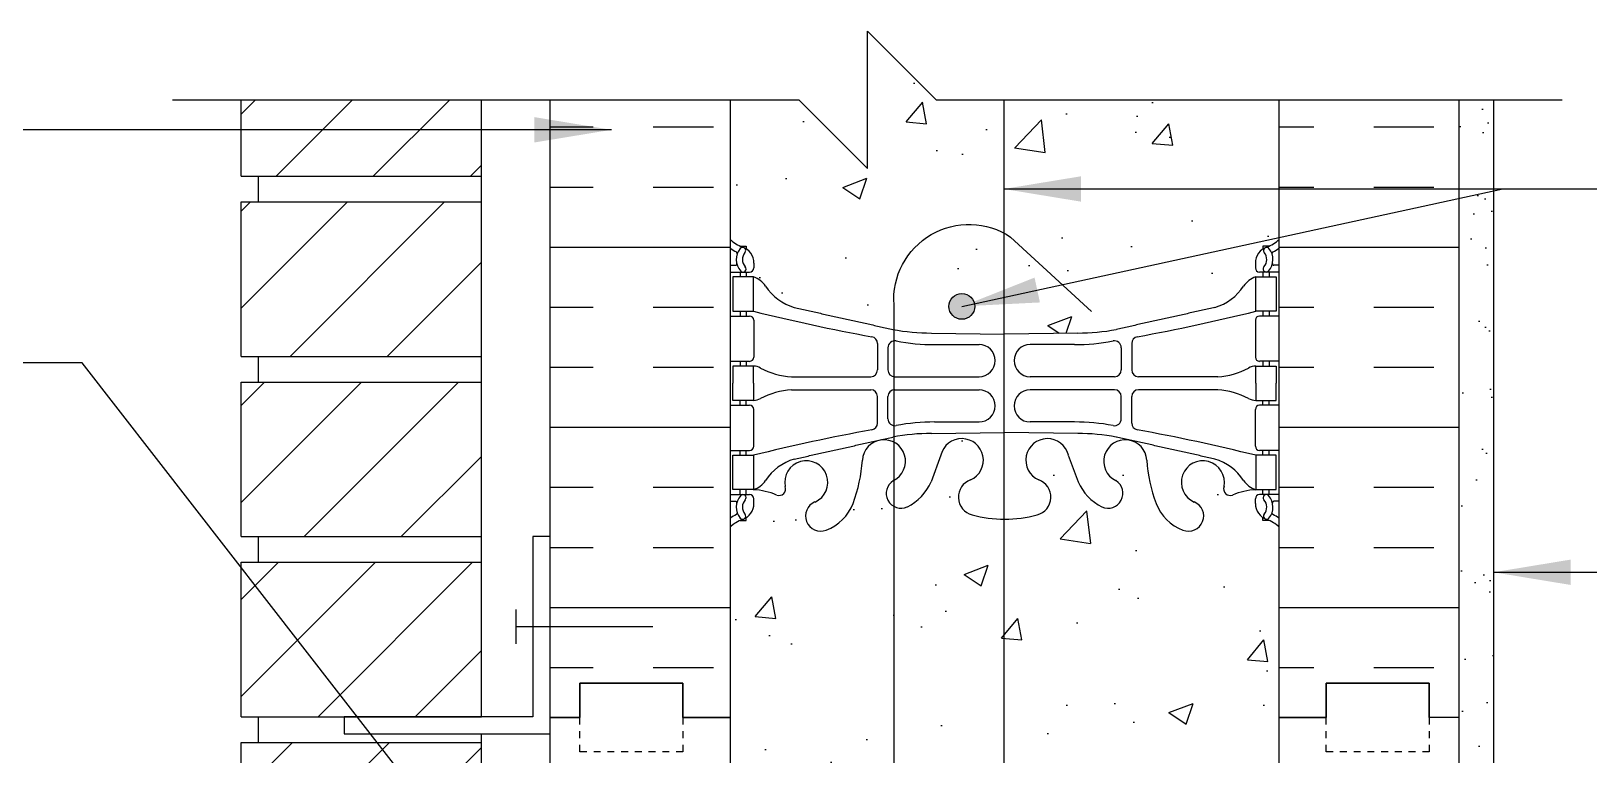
# Model space of a CAD drawing. Header units: inches. Extents: x 2869.3 to 2923.4, y 432.9 to 510.3.
# Drawn here: x 2881.94 to 2904.63, y 499.78 to 510.33 of the extents above; entities that cross this region are included whole.
import ezdxf

# ---------------------------------------------------------------- set-up
doc = ezdxf.new("R2010")
doc.units = ezdxf.units.IN
doc.header["$LTSCALE"] = 0.5
doc.header["$MEASUREMENT"] = 0
doc.linetypes.add('DASHED2', pattern=[0.375, 0.25, -0.125])
for name, color, linetype in [('HATCH', 12, 'CONTINUOUS'), ('line25', 2, 'CONTINUOUS'), ('LINE50', 5, 'CONTINUOUS'), ('LINE65', 3, 'CONTINUOUS'), ('LINE9', 9, 'CONTINUOUS'), ('TEXT', 4, 'CONTINUOUS'), ('Web_Edge', 9, 'CONTINUOUS')]:
    doc.layers.add(name, color=color, linetype=linetype)
doc.styles.add('DIM', font='romans.shx', dxfattribs={"width": 0.7})
doc.dimstyles.new('ext_12', dxfattribs={"dimscale": 12, "dimtxt": 0.09375, "dimasz": 0.09375, "dimexe": 0.09375, "dimexo": 0.0625, "dimgap": 0.0625, "dimtad": 1, "dimdec": 1, "dimzin": 3, "dimdsep": 46, "dimlunit": 4, "dimtxsty": 'DIM', "dimcen": 0.09, "dimdle": 0.09375, "dimclrt": 4, "dimadec": 0, "dimazin": 0, "dimtfac": 1, "dimtdec": 1, "dimtmove": 2, "dimatfit": 3, "dimfxl": 1, "dimfrac": 2, "dimtolj": 1, "dimtzin": 0, "dimarcsym": 0})

msp = doc.modelspace()

# ---------------------------------------------------------------- hatches: boundary and pattern name
at = {"layer": 'HATCH'}
h = msp.add_hatch(dxfattribs=at)
h.set_pattern_fill('AR-CONC', color=256, scale=0.5)
h.set_pattern_definition([(50, (0, 0), (3.586301, -0.3137607), [0.375, -4.125]), (355, (0, 0), (-0.6937567, 3.7609607), [0.3, -3.3]), (100.45144, (0.299, -0.026), (2.8925442, 3.4472), [0.318701, -3.5057106]), (46.1842, (0, 1), (5.3362067, -0.8275964), [0.5625, -6.1875]), (96.63564, (0.4447, 0.931), (4.67331, 4.870593), [0.478052, -5.258569]), (351.18416, (0, 1), (4.67331, 4.870593), [0.45, -4.95]), (21, (0.5, 0.75), (2.9845353, -2.0130945), [0.375, -4.125]), (326, (0.5, 0.75), (1.2165767, 3.62575), [0.3, -3.3]), (71.45144, (0.7487, 0.5822), (4.201112, 1.6126558), [0.318701, -3.5057106]), (37.5, (0, 0), (0.0607993, 1.66446927), [0, -3.26, 0, -3.35, 0, -3.3125]), (7.5, (0, 0), (1.3153477, 1.9720586), [0, -1.91, 0, -3.185, 0, -1.2625]), (327.5, (-1.115, 0), (2.6691122, -0.11277436), [0, -1.25, 0, -3.9, 0, -5.175]), (317.5, (-1.615, 0), (2.9159308, 0.500525), [0, -1.625, 0, -2.59, 0, -3.675])])
edge = h.paths.add_edge_path()
edge.add_line((2900.121, 470.058), (2892.121, 470.058))
edge.add_line((2892.121, 470.058), (2892.121, 467.071))
edge.add_arc((2892.467, 467.432), 0.5, 226.2109, 246.4218)
edge.add_line((2892.267, 466.973), (2892.357, 466.973))
edge.add_line((2892.357, 466.973), (2892.357, 466.932))
edge.add_arc((2892.217, 466.725), 0.25, 0, 55.9442, ccw=False)
edge.add_line((2892.467, 466.725), (2892.467, 466.657))
edge.add_arc((2892.404, 466.657), 0.0625, -90, 0, ccw=False)
edge.add_line((2892.404, 466.595), (2892.357, 466.595))
edge.add_line((2892.357, 466.595), (2892.357, 466.525))
edge.add_line((2892.357, 466.525), (2892.462, 466.525))
edge.add_arc((2892.339, 466.182), 0.364, 34.9775, 70.3387, ccw=False)
edge.add_arc((2893.262, 466.793), 0.743, 212.7919, 253.8107)
edge.add_spline(control_points=[(2893.055, 466.079), (2894.493, 465.759)], knot_values=[0, 0, 1, 1], degree=1, periodic=0)
edge.add_arc((2895.049, 468.69), 2.984, 259.2546, 270.0995)
edge.add_line((2895.054, 465.706), (2896.121, 465.691))
edge.add_line((2896.121, 465.691), (2897.187, 465.706))
edge.add_arc((2897.192, 468.69), 2.984, 269.9005, 280.7454)
edge.add_spline(control_points=[(2897.749, 465.759), (2899.186, 466.079)], knot_values=[0, 0, 1, 1], degree=1, periodic=0)
edge.add_arc((2898.979, 466.793), 0.743, 286.1893, 327.2081)
edge.add_arc((2899.902, 466.182), 0.364, 109.6613, 145.0225, ccw=False)
edge.add_line((2899.78, 466.525), (2899.885, 466.525))
edge.add_line((2899.885, 466.525), (2899.885, 466.595))
edge.add_line((2899.885, 466.595), (2899.837, 466.595))
edge.add_arc((2899.837, 466.657), 0.0625, 180, 270, ccw=False)
edge.add_line((2899.775, 466.657), (2899.775, 466.725))
edge.add_arc((2900.025, 466.725), 0.25, 124.0558, 180, ccw=False)
edge.add_line((2899.885, 466.932), (2899.885, 466.973))
edge.add_line((2899.885, 466.973), (2899.975, 466.973))
edge.add_arc((2899.775, 467.432), 0.5, 293.5782, 313.7891)
edge.add_line((2900.121, 467.071), (2900.121, 470.058))
h.paths.add_polyline_path([(2900.121, 462.878, 0.088416), (2899.975, 462.976), (2899.885, 462.976), (2899.885, 463.018, -0.249069), (2899.775, 463.225), (2899.775, 463.292, -0.414214), (2899.837, 463.355), (2899.885, 463.355), (2899.885, 463.425), (2899.78, 463.425, 0.085348), (2899.45, 463.349, -0.669601), (2899.318, 463.469, 2.087231), (2898.884, 463.245, -1), (2898.72, 462.836, -0.21345), (2898.328, 463.225, -0.069923), (2898.191, 463.869, 1.629604), (2897.72, 463.568, -1.059167), (2897.514, 463.186, -0.16372), (2897.192, 463.54), (2897.049, 463.927, 1.612474), (2896.618, 463.567, -0.734872), (2896.595, 463.056, -0.068475), (2896.121, 462.994, -0.068475), (2895.647, 463.056, -0.734872), (2895.623, 463.567, 1.612474), (2895.192, 463.927), (2895.049, 463.54, -0.16372), (2894.727, 463.186, -1.059167), (2894.521, 463.568, 1.629604), (2894.05, 463.869, -0.069923), (2893.913, 463.225, -0.21345), (2893.521, 462.836, -1), (2893.358, 463.245, 2.087231), (2892.924, 463.469, -0.669601), (2892.791, 463.349, 0.085348), (2892.462, 463.425), (2892.357, 463.425), (2892.357, 463.355), (2892.404, 463.355, -0.414214), (2892.467, 463.292), (2892.467, 463.225, -0.249069), (2892.357, 463.018), (2892.357, 462.976), (2892.267, 462.976, 0.088416), (2892.121, 462.878), (2892.121, 460.105), (2892.121, 457.332, 0.088416), (2892.267, 457.235), (2892.357, 457.235), (2892.357, 457.193, -0.249069), (2892.467, 456.986), (2892.467, 456.918, -0.414214), (2892.404, 456.856), (2892.357, 456.856), (2892.357, 456.786), (2892.462, 456.786, 0.085348), (2892.791, 456.861, -0.669601), (2892.924, 456.741, 2.087231), (2893.358, 456.966, -1), (2893.521, 457.374, -0.21345), (2893.913, 456.985, -0.069923), (2894.05, 456.341, 1.629604), (2894.521, 456.642, -1.059167), (2894.727, 457.024, -0.16372), (2895.049, 456.671), (2895.192, 456.284, 1.612474), (2895.623, 456.643, -0.734872), (2895.647, 457.154, -0.068475), (2896.121, 457.216, -0.068475), (2896.595, 457.154, -0.734872), (2896.618, 456.643, 1.612474), (2897.049, 456.284), (2897.192, 456.671, -0.16372), (2897.514, 457.024, -1.059167), (2897.72, 456.642, 1.629604), (2898.191, 456.341, -0.069923), (2898.328, 456.985, -0.21345), (2898.72, 457.374, -1), (2898.884, 456.966, 2.087231), (2899.318, 456.741, -0.669601), (2899.45, 456.861, 0.085348), (2899.78, 456.786), (2899.885, 456.786), (2899.885, 456.856), (2899.837, 456.856, -0.414214), (2899.775, 456.918), (2899.775, 456.986, -0.249069), (2899.885, 457.193), (2899.885, 457.235), (2899.975, 457.235, 0.088416), (2900.121, 457.332), (2900.121, 460.105)])
edge = h.paths.add_edge_path()
edge.add_line((2900.121, 509.327), (2895.121, 509.327))
edge.add_line((2895.121, 509.327), (2894.121, 510.327))
edge.add_line((2894.121, 510.327), (2894.121, 508.327))
edge.add_line((2894.121, 508.327), (2893.121, 509.327))
edge.add_line((2893.121, 509.327), (2892.121, 509.327))
edge.add_line((2892.121, 509.327), (2892.121, 507.293))
edge.add_arc((2892.467, 507.654), 0.5, 226.2109, 246.4218)
edge.add_line((2892.267, 507.196), (2892.357, 507.196))
edge.add_line((2892.357, 507.196), (2892.357, 507.154))
edge.add_arc((2892.217, 506.947), 0.25, 0, 55.9442, ccw=False)
edge.add_line((2892.467, 506.947), (2892.467, 506.879))
edge.add_arc((2892.404, 506.879), 0.0625, -90, 0, ccw=False)
edge.add_line((2892.404, 506.817), (2892.357, 506.817))
edge.add_line((2892.357, 506.817), (2892.357, 506.747))
edge.add_line((2892.357, 506.747), (2892.462, 506.747))
edge.add_arc((2892.339, 506.404), 0.364, 34.9775, 70.3387, ccw=False)
edge.add_arc((2893.262, 507.016), 0.743, 212.7919, 253.8107)
edge.add_spline(control_points=[(2893.055, 506.301), (2894.493, 505.981)], knot_values=[0, 0, 1, 1], degree=1, periodic=0)
edge.add_arc((2895.049, 508.913), 2.984, 259.2546, 270.0995)
edge.add_line((2895.054, 505.929), (2896.121, 505.913))
edge.add_line((2896.121, 505.913), (2897.187, 505.929))
edge.add_arc((2897.192, 508.913), 2.984, 269.9005, 280.7454)
edge.add_spline(control_points=[(2897.749, 505.981), (2899.186, 506.301)], knot_values=[0, 0, 1, 1], degree=1, periodic=0)
edge.add_arc((2898.979, 507.016), 0.743, 286.1893, 327.2081)
edge.add_arc((2899.902, 506.404), 0.364, 109.6613, 145.0225, ccw=False)
edge.add_line((2899.78, 506.747), (2899.885, 506.747))
edge.add_line((2899.885, 506.747), (2899.885, 506.817))
edge.add_line((2899.885, 506.817), (2899.837, 506.817))
edge.add_arc((2899.837, 506.879), 0.0625, 180, 270, ccw=False)
edge.add_line((2899.775, 506.879), (2899.775, 506.947))
edge.add_arc((2900.025, 506.947), 0.25, 124.0558, 180, ccw=False)
edge.add_line((2899.885, 507.154), (2899.885, 507.196))
edge.add_line((2899.885, 507.196), (2899.975, 507.196))
edge.add_arc((2899.775, 507.654), 0.5, 293.5782, 313.7891)
edge.add_line((2900.121, 507.293), (2900.121, 509.327))
h.paths.add_polyline_path([(2900.121, 500.327), (2900.121, 503.101, 0.088416), (2899.975, 503.198), (2899.885, 503.198), (2899.885, 503.24, -0.249069), (2899.775, 503.447), (2899.775, 503.514, -0.414214), (2899.837, 503.577), (2899.885, 503.577), (2899.885, 503.647), (2899.78, 503.647, 0.085348), (2899.45, 503.571, -0.669601), (2899.318, 503.692, 2.087231), (2898.884, 503.467, -1), (2898.72, 503.058, -0.21345), (2898.328, 503.448, -0.069923), (2898.191, 504.091, 1.702394), (2897.741, 503.779, -0.940793), (2897.538, 503.395, -0.173075), (2897.192, 503.762), (2897.049, 504.149, 1.612474), (2896.618, 503.789, -0.734872), (2896.595, 503.278, -0.068475), (2896.121, 503.216, -0.068475), (2895.647, 503.278, -0.734872), (2895.623, 503.789, 1.612474), (2895.192, 504.149), (2895.049, 503.762, -0.173075), (2894.703, 503.395, -0.940793), (2894.5, 503.779, 1.702394), (2894.05, 504.091, -0.069923), (2893.913, 503.448, -0.21345), (2893.521, 503.058, -1), (2893.358, 503.467, 2.087231), (2892.924, 503.692, -0.669601), (2892.791, 503.571, 0.085348), (2892.462, 503.647), (2892.357, 503.647), (2892.357, 503.577), (2892.404, 503.577, -0.414214), (2892.467, 503.514), (2892.467, 503.447, -0.249069), (2892.357, 503.24), (2892.357, 503.198), (2892.267, 503.198, 0.088416), (2892.121, 503.101), (2892.121, 500.327), (2892.121, 497.554, 0.088416), (2892.267, 497.457), (2892.357, 497.457), (2892.357, 497.415, -0.249069), (2892.467, 497.208), (2892.467, 497.141, -0.414214), (2892.404, 497.078), (2892.357, 497.078), (2892.357, 497.008), (2892.462, 497.008, 0.085348), (2892.791, 497.084, -0.669601), (2892.924, 496.963, 2.087231), (2893.358, 497.188, -1), (2893.521, 497.597, -0.21345), (2893.913, 497.207, -0.069923), (2894.05, 496.564, 1.702394), (2894.5, 496.876, -0.940793), (2894.703, 497.259, -0.173075), (2895.049, 496.893), (2895.192, 496.506, 1.612474), (2895.623, 496.865, -0.734872), (2895.647, 497.377, -0.068475), (2896.121, 497.439, -0.068475), (2896.595, 497.377, -0.734872), (2896.618, 496.865, 1.612474), (2897.049, 496.506), (2897.192, 496.893, -0.173075), (2897.538, 497.259, -0.940793), (2897.741, 496.876, 1.702394), (2898.191, 496.564, -0.069923), (2898.328, 497.207, -0.21345), (2898.72, 497.597, -1), (2898.884, 497.188, 2.087231), (2899.318, 496.963, -0.669601), (2899.45, 497.084, 0.085348), (2899.78, 497.008), (2899.885, 497.008), (2899.885, 497.078), (2899.837, 497.078, -0.414214), (2899.775, 497.141), (2899.775, 497.208, -0.249069), (2899.885, 497.415), (2899.885, 497.457), (2899.975, 497.457, 0.088416), (2900.121, 497.554)])
edge = h.paths.add_edge_path()
edge.add_arc((2899.775, 493.001), 0.5, 46.2109, 66.4218)
edge.add_line((2899.975, 493.459), (2899.885, 493.459))
edge.add_line((2899.885, 493.459), (2899.885, 493.501))
edge.add_arc((2900.025, 493.708), 0.25, 180, 235.9442, ccw=False)
edge.add_line((2899.775, 493.708), (2899.775, 493.776))
edge.add_arc((2899.837, 493.776), 0.0625, 90, 180, ccw=False)
edge.add_line((2899.837, 493.838), (2899.885, 493.838))
edge.add_line((2899.885, 493.838), (2899.885, 493.908))
edge.add_line((2899.885, 493.908), (2899.78, 493.908))
edge.add_arc((2899.902, 494.251), 0.364, 214.9775, 250.3387, ccw=False)
edge.add_arc((2898.979, 493.639), 0.743, 32.7919, 73.8107)
edge.add_spline(control_points=[(2899.186, 494.353), (2897.749, 494.674)], knot_values=[0, 0, 1, 1], degree=1, periodic=0)
edge.add_arc((2897.192, 491.742), 2.984, 79.2546, 90.0995)
edge.add_line((2897.187, 494.726), (2896.121, 494.742))
edge.add_line((2896.121, 494.742), (2895.054, 494.726))
edge.add_arc((2895.049, 491.742), 2.984, 89.9005, 100.7454)
edge.add_spline(control_points=[(2894.493, 494.674), (2893.055, 494.353)], knot_values=[0, 0, 1, 1], degree=1, periodic=0)
edge.add_arc((2893.262, 493.639), 0.743, 106.1893, 147.2081)
edge.add_arc((2892.339, 494.251), 0.364, 289.6613, 325.0225, ccw=False)
edge.add_line((2892.462, 493.908), (2892.357, 493.908))
edge.add_line((2892.357, 493.908), (2892.357, 493.838))
edge.add_line((2892.357, 493.838), (2892.404, 493.838))
edge.add_arc((2892.404, 493.776), 0.0625, 0, 90, ccw=False)
edge.add_line((2892.467, 493.776), (2892.467, 493.708))
edge.add_arc((2892.217, 493.708), 0.25, 304.0558, 360, ccw=False)
edge.add_line((2892.357, 493.501), (2892.357, 493.459))
edge.add_line((2892.357, 493.459), (2892.267, 493.459))
edge.add_arc((2892.467, 493.001), 0.5, 113.5782, 133.7891)
edge.add_line((2892.121, 493.362), (2892.121, 492.035))
edge.add_line((2892.121, 492.035), (2893.449, 492.035))
edge.add_line((2893.449, 492.035), (2893.522, 492.108))
edge.add_line((2893.522, 492.108), (2893.949, 492.285))
edge.add_line((2893.949, 492.285), (2893.949, 491.285))
edge.add_line((2893.949, 491.285), (2893.522, 491.462))
edge.add_line((2893.522, 491.462), (2893.449, 491.535))
edge.add_line((2893.449, 491.535), (2892.121, 491.535))
edge.add_line((2892.121, 491.535), (2892.121, 489.464))
edge.add_line((2892.121, 489.464), (2900.121, 489.464))
edge.add_line((2900.121, 489.464), (2900.121, 493.362))
h.paths.add_polyline_path([(2892.121, 493.362), (2892.121, 496.353), (2889.496, 493.723), (2889.496, 492.035), (2892.121, 492.035)])
h.paths.add_polyline_path([(2892.121, 491.535), (2889.496, 491.535), (2889.496, 489.464), (2892.121, 489.464)])
h = msp.add_hatch(dxfattribs=at)
h.set_pattern_fill('ANSI31', color=256, scale=8, style=0)
h.paths.add_polyline_path([(2888.496, 509.327), (2884.996, 509.327), (2884.996, 508.214), (2888.496, 508.214)])
h.paths.add_polyline_path([(2888.496, 491.804), (2888.496, 492.089), (2884.996, 492.089), (2884.996, 491.156)])
h.paths.add_polyline_path([(2888.496, 494.714), (2884.996, 494.714), (2884.996, 492.464), (2888.496, 492.464)])
h.paths.add_polyline_path([(2888.496, 491.804), (2884.996, 491.156), (2884.996, 489.839), (2888.496, 489.839)])
h.paths.add_polyline_path([(2888.496, 497.339), (2884.996, 497.339), (2884.996, 495.089), (2888.496, 495.089)])
h.paths.add_polyline_path([(2888.496, 499.964), (2884.996, 499.964), (2884.996, 497.714), (2888.496, 497.714)])
h.paths.add_polyline_path([(2888.496, 505.214), (2884.996, 505.214), (2884.996, 502.964), (2888.496, 502.964)])
h.paths.add_polyline_path([(2888.496, 507.839), (2884.996, 507.839), (2884.996, 505.589), (2888.496, 505.589)])
h.paths.add_polyline_path([(2888.496, 502.589), (2884.996, 502.589), (2884.996, 500.339), (2888.496, 500.339)])
h.paths.add_polyline_path([(2888.496, 466.821), (2884.996, 466.821), (2884.996, 464.571), (2888.496, 464.571)])
h.paths.add_polyline_path([(2888.496, 464.196), (2885.01, 464.196), (2884.996, 464.181), (2884.996, 461.946), (2888.496, 461.946)])
h.paths.add_polyline_path([(2888.496, 461.571), (2884.996, 461.571), (2884.996, 459.321), (2888.496, 459.321)])
h.paths.add_polyline_path([(2888.496, 458.946), (2884.996, 458.946), (2884.996, 456.696), (2888.496, 456.696)])
h.paths.add_polyline_path([(2888.496, 456.321), (2884.996, 456.321), (2884.996, 454.071), (2888.496, 454.071)])
h.paths.add_polyline_path([(2888.496, 453.696), (2884.996, 453.696), (2884.996, 451.446), (2888.496, 451.446)])
h = msp.add_hatch(dxfattribs=at)
h.set_pattern_fill('INSUL', color=256, scale=7, style=0)
h.set_pattern_definition([(0, (0, -2.0704), (0, 2.625), []), (0, (0, -1.1954), (0, 2.625), [0.875, -0.875]), (0, (0, -0.3204), (0, 2.625), [0.875, -0.875])])
h.paths.add_polyline_path([(2889.933, 500.327), (2889.933, 500.827), (2891.433, 500.827), (2891.433, 500.327), (2892.121, 500.327), (2892.121, 509.327), (2889.496, 509.327), (2889.496, 500.327)])
h.paths.add_polyline_path([(2902.746, 509.327), (2900.121, 509.327), (2900.121, 500.327), (2900.371, 500.327), (2900.808, 500.327), (2900.808, 500.827), (2902.308, 500.827), (2902.308, 500.327), (2902.746, 500.327)])
h = msp.add_hatch(dxfattribs=at)
h.set_pattern_fill('AR-SAND', color=256, scale=0.5, style=0)
h.set_pattern_definition([(37.5, (66.8911, 3.5397), (-0.03149668, 0.96341188), [0, -0.76, 0, -0.85, 0, -0.8125]), (7.5, (66.8911, 3.5397), (0.88488835, 1.41107303), [0, -0.41, 0, -0.685, 0, -0.2625]), (327.5, (66.2761, 3.5397), (1.55707093, 0.00282953), [0, -0.25, 0, -0.9, 0, -1.175]), (317.5, (66.2761, 3.5397), (1.5030633, 0.4388378), [0, -0.125, 0, -0.59, 0, -0.675])])
h.paths.add_polyline_path([(2903.246, 509.327), (2902.746, 509.327), (2902.746, 506.308), (2903.246, 506.308)])
h.paths.add_polyline_path([(2903.246, 506.308), (2902.746, 506.308), (2902.746, 500.622), (2903.246, 500.622)])
h.paths.add_polyline_path([(2903.246, 500.622), (2902.746, 500.622), (2902.746, 500.327), (2902.746, 497.124), (2903.246, 497.396)])
h.paths.add_polyline_path([(2903.246, 497.396), (2902.746, 497.124), (2902.746, 491.098), (2902.746, 489.598), (2903.246, 489.598)])
h = msp.add_hatch(dxfattribs=at)
h.set_pattern_fill('INSUL', color=256, scale=7, style=0)
h.paths.add_polyline_path([(2892.121, 500.327), (2891.433, 500.327), (2891.433, 499.827), (2889.933, 499.827), (2889.933, 500.327), (2889.496, 500.327), (2889.496, 500.089), (2889.496, 493.723), (2892.121, 496.353)])
h.paths.add_polyline_path([(2902.746, 500.327), (2902.308, 500.327), (2902.308, 499.827), (2900.808, 499.827), (2900.808, 500.327), (2900.371, 500.327), (2900.121, 500.327), (2900.121, 489.464), (2902.746, 489.464)])
at = {"layer": 'LINE65'}
msp.add_hatch(color=256, dxfattribs=at).paths.add_polyline_path([(2895.684, 506.317, 1), (2895.309, 506.317, 1)])

# ---------------------------------------------------------------- linework, layer by layer
at = {"layer": 'line25'}
for p, q in [((2884.996, 508.214), (2884.996, 509.327)), ((2888.496, 500.339), (2888.496, 509.327)), ((2892.121, 509.327), (2892.121, 500.327)), ((2900.121, 500.327), (2900.121, 509.327)), ((2884.996, 508.214), (2888.496, 508.214)), ((2885.246, 507.839), (2885.246, 508.214)), ((2884.996, 507.839), (2888.496, 507.839)), ((2884.996, 505.589), (2884.996, 507.839)), ((2884.996, 505.589), (2888.496, 505.589)), ((2885.246, 505.214), (2885.246, 505.589)), ((2884.996, 505.214), (2888.496, 505.214)), ((2884.996, 502.964), (2884.996, 505.214)), ((2884.996, 502.964), (2888.496, 502.964)), ((2885.246, 502.589), (2885.246, 502.964)), ((2884.996, 502.589), (2888.496, 502.589)), ((2884.996, 500.339), (2884.996, 502.589)), ((2884.996, 500.339), (2888.496, 500.339)), ((2885.246, 499.964), (2885.246, 500.339)), ((2892.121, 500.327), (2892.121, 496.353)), ((2900.121, 489.464), (2900.121, 500.327)), ((2888.496, 499.964), (2888.496, 500.089)), ((2884.996, 499.964), (2888.496, 499.964)), ((2884.996, 497.714), (2884.996, 499.964)), ((2888.496, 489.764), (2888.496, 499.964))]:
    msp.add_line(p, q, dxfattribs=at)
at = {"layer": 'LINE50'}
for p, q in [((2889.496, 500.327), (2889.496, 509.327)), ((2902.746, 500.327), (2902.746, 509.327)), ((2891.433, 500.827), (2889.933, 500.827)), ((2889.933, 500.827), (2889.933, 500.327)), ((2889.933, 500.327), (2889.933, 500.827)), ((2889.933, 500.827), (2891.433, 500.827)), ((2891.433, 500.327), (2891.433, 500.827)), ((2891.433, 500.827), (2891.433, 500.327)), ((2900.808, 500.327), (2900.808, 500.827)), ((2900.808, 500.827), (2902.308, 500.827)), ((2902.308, 500.827), (2902.308, 500.327)), ((2889.933, 500.327), (2889.496, 500.327)), ((2889.496, 489.464), (2889.496, 500.327)), ((2889.496, 500.327), (2889.933, 500.327)), ((2892.121, 500.327), (2891.433, 500.327)), ((2891.433, 500.327), (2892.121, 500.327)), ((2900.121, 500.327), (2900.371, 500.327)), ((2900.371, 500.327), (2900.808, 500.327))]:
    msp.add_line(p, q, dxfattribs=at)
msp.add_lwpolyline([(2900.121, 489.464), (2902.746, 489.464), (2902.746, 500.327), (2902.308, 500.327), (2902.308, 500.827), (2900.808, 500.827), (2900.808, 500.327), (2900.371, 500.327), (2900.121, 500.327)], dxfattribs=at)
at = {"layer": 'LINE65'}
msp.add_line((2896.109, 509.327), (2896.109, 490.964), dxfattribs=at)
msp.add_lwpolyline([(2897.388, 494.812), (2896.208, 493.727, -0.623194), (2894.509, 494.717), (2894.509, 506.338, -0.623194), (2896.208, 507.328), (2897.388, 506.243)], format="xyb", dxfattribs=at)
msp.add_circle((2895.497, 506.317), 0.188, dxfattribs=at)
at = {"layer": 'LINE9'}
for p, q in [((2894.121, 508.327), (2894.121, 510.327)), ((2894.121, 510.327), (2895.121, 509.327)), ((2883.996, 509.327), (2893.121, 509.327)), ((2894.121, 508.327), (2893.121, 509.327)), ((2895.121, 509.327), (2904.246, 509.327)), ((2903.246, 509.327), (2903.246, 488.964))]:
    msp.add_line(p, q, dxfattribs=at)
at = {"layer": 'LINE9', "linetype": 'Continuous'}
for p, q in [((2888.996, 501.901), (2888.996, 501.401)), ((2888.996, 501.651), (2890.996, 501.651))]:
    msp.add_line(p, q, dxfattribs=at)
at = {"layer": 'LINE9', "linetype": 'DASHED2', "ltscale": 0.15}
for p, q in [((2889.933, 499.827), (2889.933, 500.327)), ((2889.933, 500.327), (2889.933, 500.327)), ((2891.433, 500.327), (2891.433, 499.827)), ((2891.433, 499.827), (2889.933, 499.827))]:
    msp.add_line(p, q, dxfattribs=at)
at = {"layer": 'LINE9'}
msp.add_lwpolyline([(2886.496, 500.089), (2889.496, 500.089), (2889.496, 502.964), (2889.246, 502.964), (2889.246, 500.339), (2886.496, 500.339)], close=True, dxfattribs=at)
at = {"layer": 'LINE9', "linetype": 'DASHED2', "ltscale": 0.15}
msp.add_lwpolyline([(2902.308, 500.327), (2902.308, 500.327), (2902.308, 499.827), (2900.808, 499.827), (2900.808, 500.327), (2900.808, 500.327)], dxfattribs=at)
at = {"layer": 'Web_Edge'}
for p, q in [((2892.267, 507.196), (2892.357, 507.196)), ((2892.357, 507.196), (2892.357, 507.154)), ((2899.975, 507.196), (2899.885, 507.196)), ((2899.885, 507.196), (2899.885, 507.154)), ((2892.121, 506.917), (2892.199, 506.917)), ((2892.467, 506.947), (2892.467, 506.879)), ((2899.775, 506.947), (2899.775, 506.879)), ((2900.121, 506.917), (2900.043, 506.917)), ((2892.121, 506.817), (2892.404, 506.817)), ((2892.267, 506.817), (2892.267, 506.747)), ((2892.357, 506.817), (2892.357, 506.747)), ((2900.121, 506.817), (2899.837, 506.817)), ((2899.885, 506.817), (2899.885, 506.747)), ((2899.975, 506.817), (2899.975, 506.747)), ((2892.267, 506.247), (2892.267, 506.177)), ((2892.357, 506.247), (2892.357, 506.177)), ((2899.885, 506.247), (2899.885, 506.177)), ((2899.975, 506.247), (2899.975, 506.177)), ((2892.121, 506.177), (2892.404, 506.177)), ((2892.467, 506.114), (2892.467, 505.579)), ((2899.775, 506.114), (2899.775, 505.579)), ((2900.121, 506.177), (2899.837, 506.177)), ((2894.269, 505.777), (2894.269, 505.392)), ((2895.054, 505.929), (2896.121, 505.913)), ((2895.101, 505.761), (2895.748, 505.761)), ((2897.187, 505.929), (2896.121, 505.913)), ((2897.14, 505.761), (2896.493, 505.761)), ((2897.973, 505.777), (2897.973, 505.392)), ((2892.121, 505.517), (2892.404, 505.517)), ((2892.267, 505.517), (2892.267, 505.447)), ((2892.357, 505.517), (2892.357, 505.447)), ((2894.421, 505.715), (2894.421, 505.392)), ((2897.82, 505.715), (2897.82, 505.392)), ((2900.121, 505.517), (2899.837, 505.517)), ((2899.885, 505.517), (2899.885, 505.447)), ((2899.975, 505.517), (2899.975, 505.447)), ((2893.014, 505.291), (2894.169, 505.292)), ((2894.521, 505.292), (2895.748, 505.292)), ((2897.72, 505.292), (2896.493, 505.292)), ((2899.227, 505.291), (2898.073, 505.292)), ((2893.014, 505.102), (2894.169, 505.102)), ((2894.521, 505.102), (2895.748, 505.102)), ((2897.72, 505.102), (2896.493, 505.102)), ((2899.227, 505.102), (2898.073, 505.102)), ((2892.121, 504.877), (2892.404, 504.877)), ((2892.267, 504.877), (2892.267, 504.947)), ((2892.357, 504.877), (2892.357, 504.947)), ((2894.269, 504.617), (2894.269, 505.002)), ((2894.421, 504.679), (2894.421, 505.002)), ((2897.82, 504.679), (2897.82, 505.002)), ((2897.973, 504.617), (2897.973, 505.002)), ((2900.121, 504.877), (2899.837, 504.877)), ((2899.885, 504.877), (2899.885, 504.947)), ((2899.975, 504.877), (2899.975, 504.947)), ((2892.467, 504.279), (2892.467, 504.814)), ((2895.101, 504.633), (2895.748, 504.633)), ((2897.14, 504.633), (2896.493, 504.633)), ((2899.775, 504.279), (2899.775, 504.814)), ((2895.054, 504.465), (2896.121, 504.481)), ((2897.187, 504.465), (2896.121, 504.481)), ((2892.121, 504.217), (2892.404, 504.217)), ((2892.267, 504.147), (2892.267, 504.217)), ((2892.357, 504.147), (2892.357, 504.217)), ((2900.121, 504.217), (2899.837, 504.217)), ((2899.885, 504.147), (2899.885, 504.217)), ((2899.975, 504.147), (2899.975, 504.217)), ((2895.192, 504.149), (2895.049, 503.762)), ((2897.049, 504.149), (2897.192, 503.762)), ((2892.121, 503.577), (2892.404, 503.577)), ((2892.121, 503.477), (2892.199, 503.477)), ((2892.267, 503.577), (2892.267, 503.647)), ((2892.357, 503.577), (2892.357, 503.647)), ((2892.467, 503.447), (2892.467, 503.514)), ((2899.775, 503.447), (2899.775, 503.514)), ((2900.121, 503.577), (2899.837, 503.577)), ((2899.885, 503.577), (2899.885, 503.647)), ((2899.975, 503.577), (2899.975, 503.647)), ((2900.121, 503.477), (2900.043, 503.477)), ((2892.267, 503.198), (2892.357, 503.198)), ((2892.357, 503.198), (2892.357, 503.24)), ((2899.885, 503.198), (2899.885, 503.24)), ((2899.975, 503.198), (2899.885, 503.198))]:
    msp.add_line(p, q, dxfattribs=at)
for points in [[(2892.162, 506.247), (2892.462, 506.247), (2892.462, 506.747), (2892.162, 506.747)], [(2900.08, 506.247), (2899.78, 506.247), (2899.78, 506.747), (2900.08, 506.747)], [(2892.162, 504.147), (2892.462, 504.147), (2892.462, 503.647), (2892.162, 503.647)], [(2900.08, 504.147), (2899.78, 504.147), (2899.78, 503.647), (2900.08, 503.647)]]:
    msp.add_lwpolyline(points, close=True, dxfattribs=at)
for points in [[(2892.462, 505.197), (2892.462, 505.447), (2892.162, 505.447), (2892.162, 505.197)], [(2899.78, 505.197), (2899.78, 505.447), (2900.08, 505.447), (2900.08, 505.197)], [(2892.462, 505.197), (2892.462, 504.947), (2892.162, 504.947), (2892.162, 505.197)], [(2899.78, 505.197), (2899.78, 504.947), (2900.08, 504.947), (2900.08, 505.197)]]:
    msp.add_lwpolyline(points, dxfattribs=at)
for centre, radius, start, end in [((2892.467, 507.654), 0.5, 226.2109, 250.5288), ((2892.467, 507.654), 0.6, 234.7832, 245.0748), ((2892.46, 507.001), 0.25, 140.1145, 222.4609), ((2892.205, 507.091), 0.021, 343.464, 63.9957), ((2892.303, 507.132), 0.045, 321.448, 139.1879), ((2892.217, 506.947), 0.25, 0, 70.5288), ((2892.46, 507.001), 0.16, 140.0001, 222.4609), ((2900.025, 506.947), 0.25, 109.4712, 180), ((2899.939, 507.132), 0.045, 40.8121, 218.552), ((2899.781, 507.001), 0.16, 317.5391, 39.9999), ((2899.775, 507.654), 0.5, 289.4712, 313.7891), ((2899.781, 507.001), 0.25, 317.5391, 39.8855), ((2900.037, 507.091), 0.021, 116.0043, 196.536), ((2899.775, 507.654), 0.6, 294.9252, 305.2168), ((2892.199, 506.936), 0.0196, 269.4032, 15.4901), ((2892.309, 506.863), 0.045, 222.4609, 42.4609), ((2892.404, 506.879), 0.0625, 270, 0), ((2899.837, 506.879), 0.0625, 180, 270), ((2899.932, 506.863), 0.045, 137.5391, 317.5391), ((2900.043, 506.936), 0.0196, 164.5099, 270.5968), ((2892.339, 506.404), 0.364, 34.9775, 70.3387), ((2899.902, 506.404), 0.364, 109.6613, 145.0225), ((2893.262, 507.016), 0.743, 212.7919, 253.8107), ((2898.979, 507.016), 0.743, 286.1893, 327.2081), ((2899.27, 533.667), 28.253, 256.0552, 259.6343), ((2892.971, 533.667), 28.253, 280.3657, 283.9448), ((2892.404, 506.114), 0.0625, 0, 90), ((2895.049, 508.913), 2.984, 259.2546, 270.0995), ((2897.192, 508.913), 2.984, 269.9005, 280.7454), ((2899.837, 506.114), 0.0625, 90, 180), ((2894.169, 505.777), 0.1, 360, 79.6343), ((2894.521, 505.715), 0.1, 79.2546, 180), ((2895.096, 508.745), 2.984, 259.2546, 270.0995), ((2895.748, 505.527), 0.234, 270, 90), ((2896.493, 505.527), 0.234, 90, 270), ((2897.145, 508.745), 2.984, 269.9005, 280.7454), ((2897.72, 505.715), 0.1, 0, 100.7454), ((2898.073, 505.777), 0.1, 100.3657, 180), ((2892.404, 505.579), 0.0625, 270, 0), ((2899.837, 505.579), 0.0625, 180, 270), ((2892.458, 505.228), 0.219, 60.4937, 88.92), ((2893.099, 506.448), 1.16, 242.5844, 265.8032), ((2894.169, 505.392), 0.1, 270.0388, 360), ((2894.521, 505.392), 0.1, 180, 270), ((2897.72, 505.392), 0.1, 270, 0), ((2898.073, 505.392), 0.1, 180, 269.9612), ((2899.142, 506.448), 1.16, 274.1968, 297.4156), ((2899.784, 505.228), 0.219, 91.08, 119.5063), ((2893.099, 503.946), 1.16, 94.1968, 117.4156), ((2894.169, 505.002), 0.1, 0, 89.9612), ((2894.521, 505.002), 0.1, 90, 180), ((2895.748, 504.867), 0.234, 270, 90), ((2896.493, 504.867), 0.234, 90, 270), ((2897.72, 505.002), 0.1, 0, 90), ((2898.073, 505.002), 0.1, 90.0388, 180), ((2899.142, 503.946), 1.16, 62.5844, 85.8032), ((2892.404, 504.814), 0.0625, 0, 90), ((2892.458, 505.166), 0.219, 271.08, 299.5063), ((2899.784, 505.166), 0.219, 240.4937, 268.92), ((2899.837, 504.814), 0.0625, 90, 180), ((2894.169, 504.617), 0.1, 280.3657, 0), ((2894.521, 504.679), 0.1, 180, 280.7454), ((2895.096, 501.649), 2.984, 89.9005, 100.7454), ((2897.145, 501.649), 2.984, 79.2546, 90.0995), ((2897.72, 504.679), 0.1, 259.2546, 0), ((2898.073, 504.617), 0.1, 180, 259.6343), ((2899.27, 476.727), 28.253, 100.3657, 103.9448), ((2895.049, 501.481), 2.984, 89.9005, 100.7454), ((2895.497, 504.076), 0.314, 293.8084, 166.5854), ((2896.744, 504.076), 0.314, 13.4146, 246.1916), ((2897.192, 501.481), 2.984, 79.2546, 90.0995), ((2892.971, 476.727), 28.253, 76.0552, 79.6343), ((2892.404, 504.279), 0.0625, 270, 0), ((2894.362, 504.06), 0.314, 296.0652, 177.2643), ((2897.879, 504.06), 0.314, 2.7357, 243.9348), ((2899.837, 504.279), 0.0625, 180, 270), ((2893.262, 503.378), 0.743, 106.1893, 147.2081), ((2893.231, 503.754), 0.314, 293.8084, 191.4114), ((2891.691, 504.256), 2.365, 339.9985, 355.6105), ((2900.55, 504.256), 2.365, 184.3895, 200.0015), ((2899.01, 503.754), 0.314, 348.5886, 246.1916), ((2898.979, 503.378), 0.743, 32.7919, 73.8107), ((2892.339, 503.989), 0.364, 289.6613, 325.0225), ((2894.613, 503.593), 0.217, 121.463, 294.4736), ((2894.363, 504.064), 0.75, 297.0295, 336.3062), ((2895.715, 503.538), 0.268, 109.9662, 255.2108), ((2896.526, 503.538), 0.268, 284.7892, 70.0338), ((2897.879, 504.064), 0.75, 203.6938, 242.9705), ((2897.628, 503.593), 0.217, 245.5264, 58.537), ((2899.902, 503.989), 0.364, 214.9775, 250.3387), ((2892.199, 503.457), 0.0196, 344.5099, 90.5968), ((2892.46, 503.392), 0.25, 137.5391, 219.8855), ((2892.309, 503.531), 0.045, 317.5391, 137.5391), ((2892.46, 503.392), 0.16, 137.5391, 219.9999), ((2892.404, 503.514), 0.0625, 360, 90), ((2892.407, 502.651), 0.997, 66.8533, 86.8462), ((2892.833, 503.659), 0.0968, 249.5669, 19.8449), ((2899.409, 503.659), 0.0968, 160.1551, 290.4331), ((2899.835, 502.651), 0.997, 93.1538, 113.1467), ((2899.837, 503.514), 0.0625, 90, 180), ((2899.932, 503.531), 0.045, 42.4609, 222.4609), ((2899.781, 503.392), 0.16, 320.0001, 42.4609), ((2899.781, 503.392), 0.25, 320.1145, 42.4609), ((2900.043, 503.457), 0.0196, 89.4032, 195.4901), ((2892.467, 502.74), 0.6, 114.9252, 125.2168), ((2892.205, 503.303), 0.021, 296.0043, 16.536), ((2892.303, 503.261), 0.045, 220.8121, 38.552), ((2892.217, 503.447), 0.25, 289.4712, 360), ((2893.439, 503.263), 0.22, 111.8037, 291.8037), ((2893.282, 503.691), 0.677, 290.6803, 338.8761), ((2896.109, 504.97), 1.754, 254.7082, 270.3771), ((2896.132, 504.97), 1.754, 269.6229, 285.2918), ((2898.959, 503.691), 0.677, 201.1239, 249.3197), ((2898.802, 503.263), 0.22, 248.1963, 68.1963), ((2900.025, 503.447), 0.25, 180, 250.5288), ((2899.939, 503.261), 0.045, 141.448, 319.1879), ((2900.037, 503.303), 0.021, 163.464, 243.9957), ((2899.775, 502.74), 0.6, 54.7832, 65.0748), ((2892.467, 502.74), 0.5, 109.4712, 133.7891), ((2899.775, 502.74), 0.5, 46.2109, 70.5288)]:
    msp.add_arc(centre, radius, start, end, dxfattribs=at)
for points in [[(2893.055, 506.301), (2894.493, 505.981)], [(2899.186, 506.301), (2897.749, 505.981)], [(2893.055, 504.092), (2894.493, 504.413)], [(2899.186, 504.092), (2897.749, 504.413)]]:
    msp.add_open_spline(points, degree=1, dxfattribs=at)

# ---------------------------------------------------------------- leaders
at = {"layer": 'TEXT'}
for points in [[(2890.391, 508.89), (2881.597, 508.89)], [(2895.497, 506.317), (2903.382, 508.028), (2906.454, 508.028)], [(2896.109, 508.028), (2903.382, 508.028), (2906.454, 508.028)], [(2903.246, 502.443), (2910.077, 502.443), (2911.612, 502.443)]]:
    msp.add_leader(points, dimstyle='ext_12', override={"dimgap": 0.0625, "dimtad": 0}, dxfattribs=at)
msp.add_leader([(2890.808, 495.038), (2882.679, 505.497), (2880.348, 505.497)], dimstyle='ext_12', dxfattribs=at)

doc.saveas('drawing.dxf')
